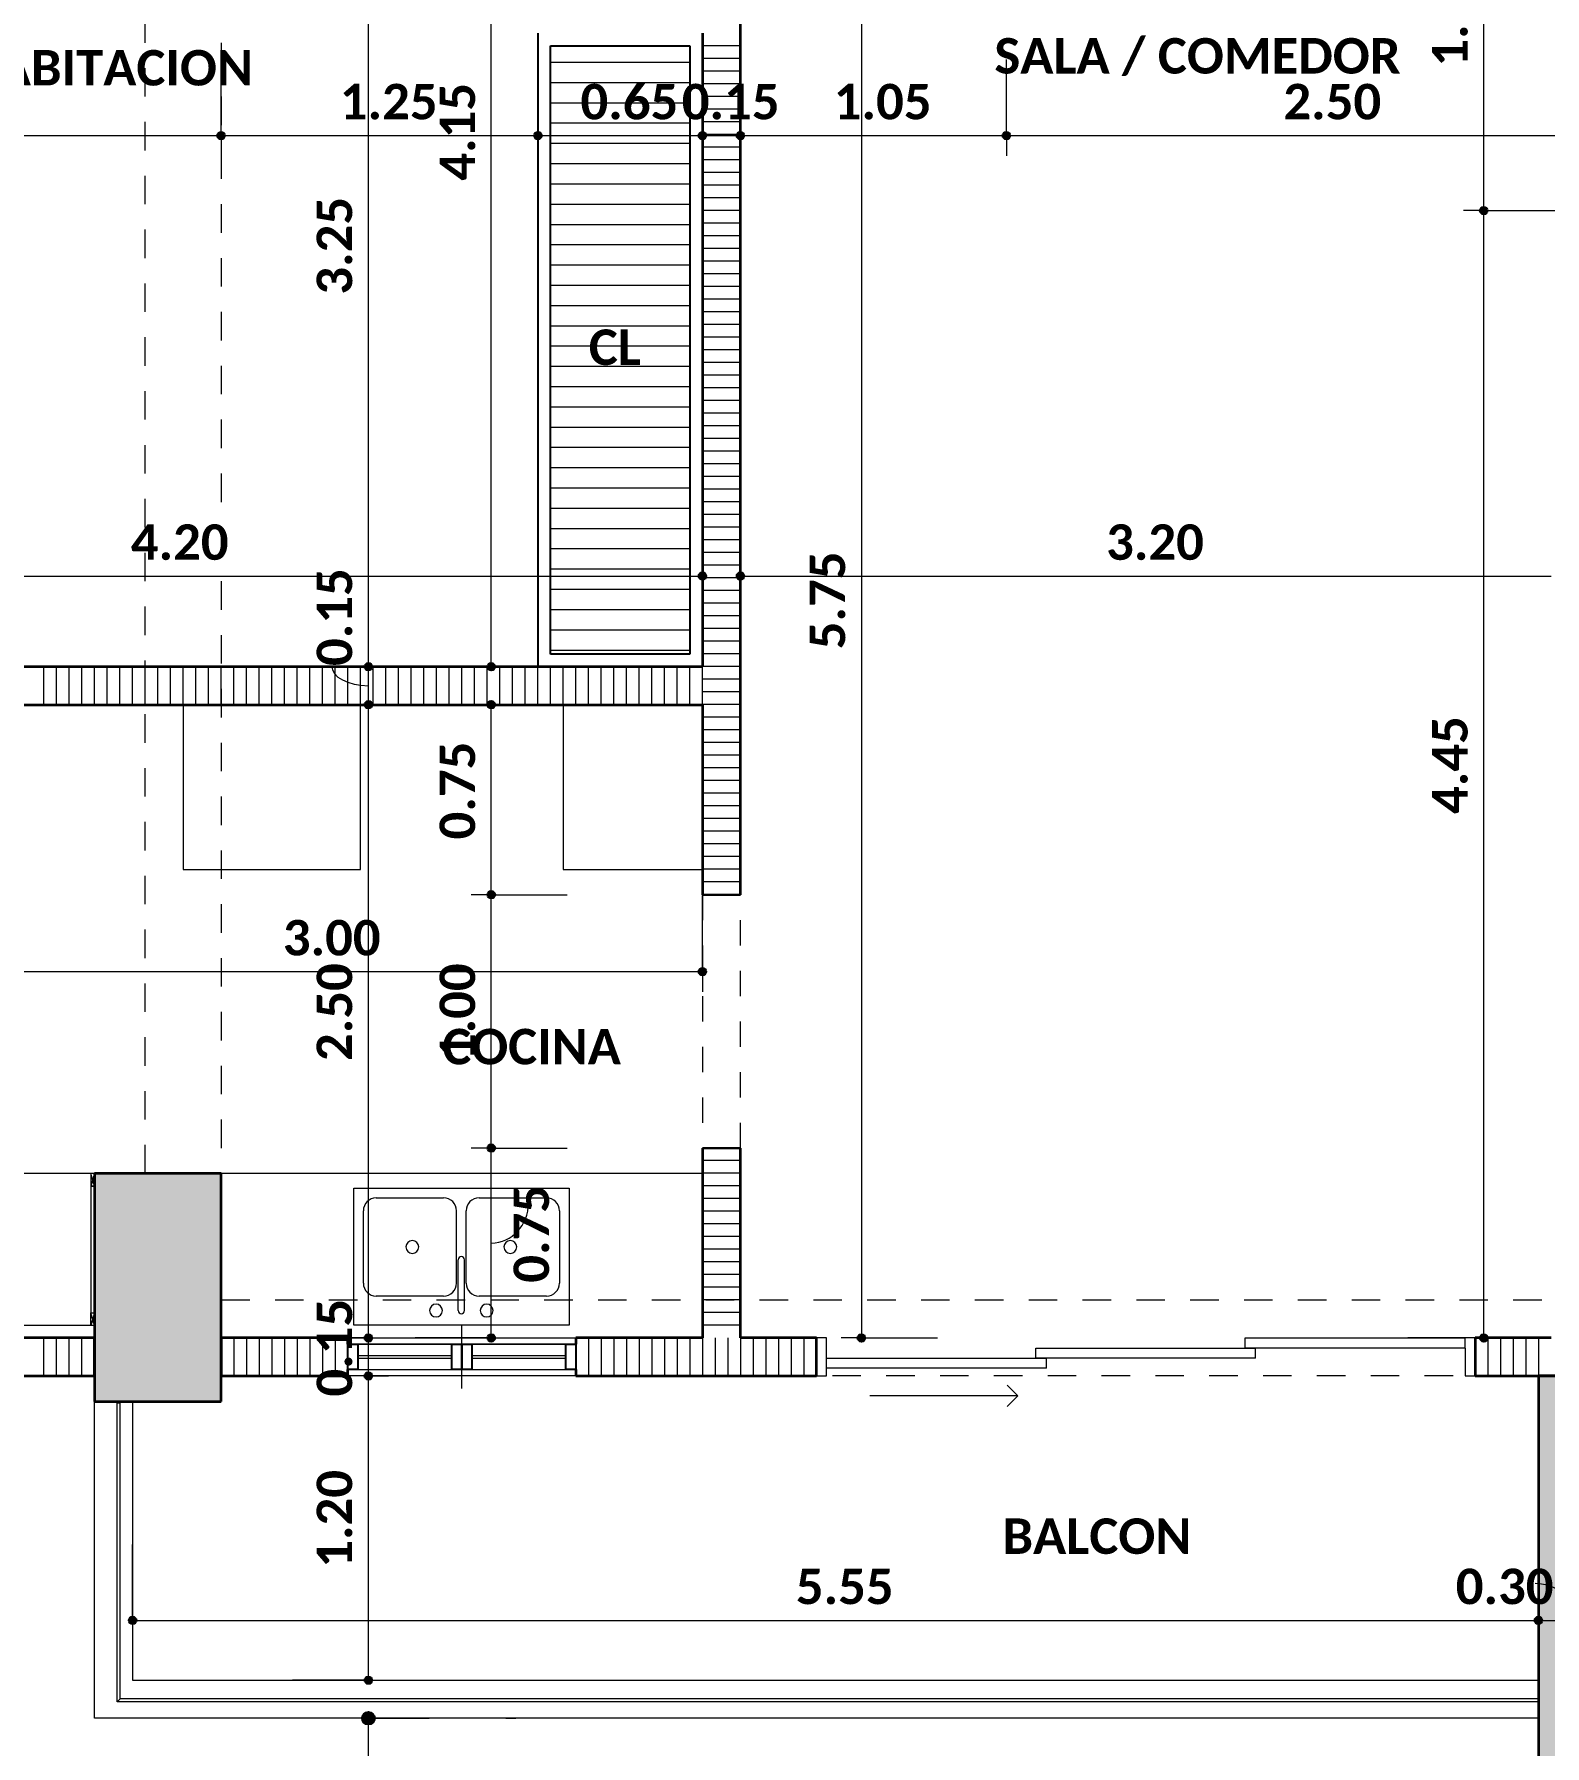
# Model space of a CAD drawing. Header units: metres. Extents: x -144 to 1000, y -717 to 29.
# Drawn here: x 596.05 to 602.01, y -569.48 to -562.73 of the extents above; entities that cross this region are included whole.
import ezdxf

# ---------------------------------------------------------------- set-up
doc = ezdxf.new("R2010")
doc.units = ezdxf.units.M
for name, pattern in [('Basculante', [0.11625, 0.075, -0.04125]), ('basculante modificado', [0.18, 0.1125, -0.0675]), ('Derribado', [0.36, 0.24, -0.12])]:
    doc.linetypes.add(name, pattern=pattern)
doc.layers.get('0').update_dxf_attribs({"color": 1})
for name, color, linetype, lineweight in [('A-ANNO-DIMS', 1, 'Continuous', 9), ('A-DETL', 1, 'Continuous', 9), ('A-DETL-GENF', 1, 'Continuous', 9), ('A-DETL-MEDM', 1, 'Continuous', 30), ('A-DETL-THIN', 1, 'Continuous', 9), ('A-DOOR', 1, 'Continuous', 9), ('A-DOOR-FRAM', 1, 'Continuous', 9), ('A-FLOR', 2, 'Continuous', 9), ('A-FLOR-HRAL', 1, 'Continuous', 9), ('A-GENM', 1, 'Continuous', 9), ('A-GLAZ', 1, 'Continuous', 9), ('A-WALL', 4, 'Continuous', 9), ('G-ANNO-TEXT', 2, 'Continuous', 9), ('I-FURN', 2, 'Continuous', 9), ('P-SANR-FIXT', 1, 'Continuous', 9), ('S-COLS', 7, 'Continuous', 9)]:
    doc.layers.add(name, color=color, linetype=linetype, lineweight=lineweight)
doc.layers.add('A-WALL-PATT', color=7, linetype='Continuous', lineweight=35, true_color=0x9c9c9c)
doc.styles.add('Calibri_B', font='calibrib.ttf', dxfattribs={"height": 0.165})
doc.styles.add('Calibri_B_5', font='calibrib.ttf', dxfattribs={"height": 0.66})

# ---------------------------------------------------------------- blocks, each defined once
blk = doc.blocks.new('P')
at = {"layer": 'A-ANNO-DIMS', "lineweight": 25}
h = blk.add_hatch(color=256, dxfattribs=at)
edge = h.paths.add_edge_path()
edge.add_arc((592.3617, -500.1225), 0.015, 0, 360)
h = blk.add_hatch(color=256, dxfattribs=at)
edge = h.paths.add_edge_path()
edge.add_arc((592.3617, -500.1225), 0.015, 0, 360)
h = blk.add_hatch(color=256, dxfattribs=at)
edge = h.paths.add_edge_path()
edge.add_arc((593.612, -500.1225), 0.015, 0, 360)
h = blk.add_hatch(color=256, dxfattribs=at)
edge = h.paths.add_edge_path()
edge.add_arc((593.612, -500.1225), 0.015, 0, 360)
h = blk.add_hatch(color=256, dxfattribs=at)
edge = h.paths.add_edge_path()
edge.add_arc((594.2618, -500.1225), 0.015, 0, 360)
h = blk.add_hatch(color=256, dxfattribs=at)
edge = h.paths.add_edge_path()
edge.add_arc((594.2618, -500.1225), 0.015, 0, 360)
h = blk.add_hatch(color=256, dxfattribs=at)
edge = h.paths.add_edge_path()
edge.add_arc((594.4118, -500.1225), 0.015, 0, 360)
h = blk.add_hatch(color=256, dxfattribs=at)
edge = h.paths.add_edge_path()
edge.add_arc((594.4118, -500.1225), 0.015, 0, 360)
h = blk.add_hatch(color=256, dxfattribs=at)
edge = h.paths.add_edge_path()
edge.add_arc((595.4618, -500.1225), 0.015, 0, 360)
h = blk.add_hatch(color=256, dxfattribs=at)
edge = h.paths.add_edge_path()
edge.add_arc((595.4618, -500.1225), 0.015, 0, 360)
h = blk.add_hatch(color=256, dxfattribs=at)
edge = h.paths.add_edge_path()
edge.add_arc((597.346, -500.4187), 0.015, 0, 360)
h = blk.add_hatch(color=256, dxfattribs=at)
edge = h.paths.add_edge_path()
edge.add_arc((597.346, -500.4187), 0.015, 0, 360)
h = blk.add_hatch(color=256, dxfattribs=at)
edge = h.paths.add_edge_path()
edge.add_arc((594.2618, -501.8609), 0.015, 0, 360)
h = blk.add_hatch(color=256, dxfattribs=at)
edge = h.paths.add_edge_path()
edge.add_arc((594.4118, -501.8609), 0.015, 0, 360)
h = blk.add_hatch(color=256, dxfattribs=at)
edge = h.paths.add_edge_path()
edge.add_arc((592.9428, -502.2187), 0.015, 0, 360)
h = blk.add_hatch(color=256, dxfattribs=at)
edge = h.paths.add_edge_path()
edge.add_arc((592.9428, -502.2187), 0.015, 0, 360)
h = blk.add_hatch(color=256, dxfattribs=at)
edge = h.paths.add_edge_path()
edge.add_arc((593.4281, -502.2187), 0.015, 0, 360)
h = blk.add_hatch(color=256, dxfattribs=at)
edge = h.paths.add_edge_path()
edge.add_arc((592.9428, -502.3687), 0.015, 0, 360)
h = blk.add_hatch(color=256, dxfattribs=at)
edge = h.paths.add_edge_path()
edge.add_arc((592.9428, -502.3687), 0.015, 0, 360)
h = blk.add_hatch(color=256, dxfattribs=at)
edge = h.paths.add_edge_path()
edge.add_arc((593.4281, -502.3687), 0.015, 0, 360)
h = blk.add_hatch(color=256, dxfattribs=at)
edge = h.paths.add_edge_path()
edge.add_arc((593.4281, -503.1187), 0.015, 0, 360)
h = blk.add_hatch(color=256, dxfattribs=at)
edge = h.paths.add_edge_path()
edge.add_arc((593.4281, -503.1187), 0.015, 0, 360)
h = blk.add_hatch(color=256, dxfattribs=at)
edge = h.paths.add_edge_path()
edge.add_arc((594.2618, -503.4222), 0.015, 0, 360)
h = blk.add_hatch(color=256, dxfattribs=at)
edge = h.paths.add_edge_path()
edge.add_arc((593.4281, -504.1187), 0.015, 0, 360)
h = blk.add_hatch(color=256, dxfattribs=at)
edge = h.paths.add_edge_path()
edge.add_arc((593.4281, -504.1187), 0.015, 0, 360)
h = blk.add_hatch(color=256, dxfattribs=at)
edge = h.paths.add_edge_path()
edge.add_arc((592.9428, -504.8677), 0.015, 0, 360)
h = blk.add_hatch(color=256, dxfattribs=at)
edge = h.paths.add_edge_path()
edge.add_arc((592.9428, -504.8677), 0.015, 0, 360)
h = blk.add_hatch(color=256, dxfattribs=at)
edge = h.paths.add_edge_path()
edge.add_arc((593.4281, -504.8677), 0.015, 0, 360)
h = blk.add_hatch(color=256, dxfattribs=at)
edge = h.paths.add_edge_path()
edge.add_arc((594.8891, -504.8677), 0.015, 0, 360)
h = blk.add_hatch(color=256, dxfattribs=at)
edge = h.paths.add_edge_path()
edge.add_arc((597.346, -504.8677), 0.015, 0, 360)
h = blk.add_hatch(color=256, dxfattribs=at)
edge = h.paths.add_edge_path()
edge.add_arc((592.9428, -505.0177), 0.015, 0, 360)
h = blk.add_hatch(color=256, dxfattribs=at)
edge = h.paths.add_edge_path()
edge.add_arc((592.9428, -505.0177), 0.015, 0, 360)
h = blk.add_hatch(color=256, dxfattribs=at)
edge = h.paths.add_edge_path()
edge.add_arc((592.0122, -505.9826), 0.015, 0, 360)
h = blk.add_hatch(color=256, dxfattribs=at)
edge = h.paths.add_edge_path()
edge.add_arc((597.562, -505.9826), 0.015, 0, 360)
h = blk.add_hatch(color=256, dxfattribs=at)
edge = h.paths.add_edge_path()
edge.add_arc((597.562, -505.9826), 0.015, 0, 360)
h = blk.add_hatch(color=256, dxfattribs=at)
edge = h.paths.add_edge_path()
edge.add_arc((592.9428, -506.2186), 0.015, 0, 360)
at = {"layer": 'A-ANNO-DIMS', "lineweight": 25, "true_color": 0x0000ff}
h = blk.add_hatch(color=5, dxfattribs=at)
edge = h.paths.add_edge_path()
edge.add_arc((592.9428, -506.3686), 0.025, 0, 360)
at = {"layer": 'A-WALL-PATT', "lineweight": 5, "true_color": 0x747474}
h = blk.add_hatch(color=8, dxfattribs=at)
h.paths.add_polyline_path([(604.2122, -506.7686), (604.5122, -506.7686), (604.5122, -505.0177), (604.2122, -505.0177), (604.2122, -506.3686)])
h.paths.add_polyline_path([(597.862, -506.7686), (597.862, -505.0177), (597.562, -505.0177), (597.562, -506.7686)])
at = {"layer": 'S-COLS', "true_color": 0x5b5b5b}
h = blk.add_hatch(color=251, dxfattribs=at)
h.paths.add_polyline_path([(591.8622, -505.1188), (592.3622, -505.1188), (592.3622, -504.2188), (591.8622, -504.2188), (591.8622, -504.9427)])
h.paths.add_polyline_path([(610.1601, -505.1188), (610.162, -505.1188), (610.162, -504.2188), (609.662, -504.2188), (609.662, -505.1188), (610.0712, -505.1188)])
h.paths.add_polyline_path([(600.0622, -505.1187), (600.0622, -504.2187), (599.5622, -504.2187), (599.5622, -505.1187)])
h.paths.add_polyline_path([(595.762, -497.4187), (597.7621, -497.4187), (597.7618, -496.9188), (596.062, -496.9188), (596.062, -494.7688), (597.7623, -494.7688), (597.7618, -494.2688), (595.762, -494.2688), (595.762, -497.3959)])
h.paths.add_polyline_path([(592.1348, -497.4187), (592.3621, -497.4187), (592.3621, -496.7188), (591.8621, -496.7188), (591.8621, -497.4187), (591.9232, -497.4187)])
h.paths.add_polyline_path([(600.0621, -497.4187), (600.0621, -496.5187), (599.5621, -496.5187), (599.5621, -497.4187)])
h.paths.add_polyline_path([(605.9709, -497.4187), (606.3623, -497.4187), (606.3623, -494.2687), (605.8623, -494.2687), (605.8623, -497.4187)])
h.paths.add_polyline_path([(609.7623, -497.4187), (610.1623, -497.4187), (610.1623, -496.7188), (609.7623, -496.7188), (609.7623, -496.9461)])
h.paths.add_polyline_path([(599.5623, -495.1688), (600.0623, -495.1688), (600.0623, -494.2688), (599.5623, -494.2688), (599.5623, -495.1468)])
h.paths.add_polyline_path([(592.137, -494.9688), (592.362, -494.9688), (592.362, -494.2677), (591.862, -494.2688), (591.862, -494.9688), (591.8813, -494.9688)])
h.paths.add_polyline_path([(609.8433, -494.9688), (610.1623, -494.9688), (610.1623, -494.2677), (609.7623, -494.2677), (609.7623, -494.9688)])
h.paths.add_polyline_path([(599.6372, -486.2688), (600.0622, -486.2688), (600.0622, -485.3688), (599.5622, -485.3688), (599.5622, -486.2688)])
h.paths.add_polyline_path([(609.9851, -486.2688), (610.1622, -486.2688), (610.1622, -485.3688), (609.6622, -485.3688), (609.6622, -486.2688), (609.9268, -486.2688)])
h.paths.add_polyline_path([(592.4922, -485.6688), (592.9622, -485.6688), (592.9622, -485.1688), (592.0622, -485.1688), (592.0622, -485.6688), (592.4872, -485.6688)])
at = {"layer": 'A-ANNO-DIMS'}
for p, q in [((593.4281, -502.2187), (593.4281, -498.0687)), ((592.9428, -502.2187), (592.9428, -498.9687)), ((597.346, -500.4187), (597.346, -498.9687)), ((594.8891, -499.1187), (594.8891, -504.8677)), ((592.3617, -500.1225), (592.3617, -499.8225)), ((592.3617, -500.1225), (592.3617, -499.8225)), ((593.612, -500.1225), (593.612, -499.8225)), ((593.612, -500.1225), (593.612, -499.8225)), ((594.4118, -500.1225), (594.4118, -499.8225)), ((594.4118, -500.1225), (594.4118, -499.8225)), ((595.4618, -500.1225), (595.4618, -499.8225)), ((595.4618, -500.1225), (595.4618, -499.8225)), ((590.062, -500.1225), (592.3617, -500.1225)), ((592.3617, -500.1225), (592.3617, -500.2025)), ((592.3617, -500.1225), (593.612, -500.1225)), ((592.3617, -500.1225), (592.3617, -500.2025)), ((593.612, -500.1225), (593.612, -500.2025)), ((593.612, -500.1225), (594.2618, -500.1225)), ((593.612, -500.1225), (593.612, -500.2025)), ((594.2618, -500.1225), (594.2618, -500.2025)), ((594.2618, -500.1225), (594.4118, -500.1225)), ((594.2618, -500.1225), (594.2618, -500.2025)), ((594.4118, -500.1225), (594.4118, -500.2025)), ((594.4118, -500.1225), (595.4618, -500.1225)), ((594.4118, -500.1225), (594.4118, -500.2025)), ((595.4618, -500.1225), (595.4618, -500.2025)), ((595.4618, -500.1225), (597.9618, -500.1225)), ((595.4618, -500.1225), (595.4618, -500.2025)), ((597.346, -500.4187), (597.266, -500.4187)), ((597.346, -500.4187), (597.266, -500.4187)), ((597.346, -504.8677), (597.346, -500.4187)), ((597.346, -500.4187), (597.646, -500.4187)), ((597.346, -500.4187), (597.646, -500.4187)), ((594.4118, -501.8609), (594.4118, -501.5609)), ((590.062, -501.8609), (594.2618, -501.8609)), ((594.2618, -501.8609), (594.2618, -501.9409)), ((594.4118, -501.8609), (597.612, -501.8609)), ((594.4118, -501.8609), (594.4118, -501.9409)), ((592.9428, -502.2187), (592.6428, -502.2187)), ((592.9428, -502.2187), (592.6428, -502.2187)), ((592.9428, -502.3687), (592.9428, -502.2187)), ((592.9428, -502.2187), (593.0228, -502.2187)), ((592.9428, -502.2187), (593.0228, -502.2187)), ((593.4281, -502.2187), (593.1281, -502.2187)), ((593.4281, -502.2187), (593.5081, -502.2187)), ((592.9428, -502.3687), (592.6428, -502.3687)), ((592.9428, -502.3687), (592.6428, -502.3687)), ((592.9428, -504.8677), (592.9428, -502.3687)), ((592.9428, -502.3687), (593.0228, -502.3687)), ((592.9428, -502.3687), (593.0228, -502.3687)), ((593.4281, -502.3687), (593.1281, -502.3687)), ((593.4281, -503.1187), (593.4281, -502.3687)), ((593.4281, -502.3687), (593.5081, -502.3687)), ((593.4281, -503.1187), (593.3481, -503.1187)), ((593.4281, -503.1187), (593.3481, -503.1187)), ((593.4281, -504.1187), (593.4281, -503.1187)), ((593.4281, -503.1187), (593.7281, -503.1187)), ((593.4281, -503.1187), (593.7281, -503.1187)), ((594.2618, -503.4222), (594.2618, -503.1222)), ((591.262, -503.4222), (594.2618, -503.4222)), ((594.2618, -503.4222), (594.2618, -503.5022)), ((593.4281, -504.1187), (593.3481, -504.1187)), ((593.4281, -504.1187), (593.3481, -504.1187)), ((593.4281, -504.8677), (593.4281, -504.1187)), ((593.4281, -504.1187), (593.7281, -504.1187)), ((593.4281, -504.1187), (593.7281, -504.1187)), ((592.9428, -504.8677), (592.6428, -504.8677)), ((592.9428, -504.8677), (592.6428, -504.8677)), ((592.9428, -505.0177), (592.9428, -504.8677)), ((592.9428, -504.8677), (593.0228, -504.8677)), ((592.9428, -504.8677), (593.0228, -504.8677)), ((593.4281, -504.8677), (593.1281, -504.8677)), ((593.4281, -504.8677), (593.5081, -504.8677)), ((594.8891, -504.8677), (594.8091, -504.8677)), ((594.8891, -504.8677), (595.1891, -504.8677)), ((597.346, -504.8677), (597.046, -504.8677)), ((597.346, -504.8677), (597.426, -504.8677)), ((592.9428, -505.0177), (592.6428, -505.0177)), ((592.9428, -505.0177), (592.6428, -505.0177)), ((592.9428, -506.2186), (592.9428, -505.0177)), ((592.9428, -505.0177), (593.0228, -505.0177)), ((592.9428, -505.0177), (593.0228, -505.0177)), ((592.0122, -505.9826), (592.0122, -505.6826)), ((597.562, -505.9826), (597.562, -505.6826)), ((597.562, -505.9826), (597.562, -505.6826)), ((592.0122, -505.9826), (597.562, -505.9826)), ((592.0122, -505.9826), (592.0122, -506.0626)), ((597.562, -505.9826), (597.562, -506.0626)), ((597.562, -505.9826), (597.862, -505.9826)), ((597.562, -505.9826), (597.562, -506.0626)), ((592.9428, -506.2186), (592.6428, -506.2186)), ((592.9428, -506.2186), (593.0228, -506.2186))]:
    blk.add_line(p, q, dxfattribs=at)
at = {"layer": 'A-ANNO-DIMS', "linetype": 'Derribado'}
for p, q in [((594.2618, -500.1225), (594.2618, -499.8225)), ((594.2618, -500.1225), (594.2618, -499.8225)), ((594.2618, -501.8609), (594.2618, -501.5609))]:
    blk.add_line(p, q, dxfattribs=at)
at = {"layer": 'A-ANNO-DIMS', "color": 5, "true_color": 0x0000ff}
for p, q in [((592.9428, -506.3686), (592.7028, -506.3686)), ((592.9428, -508.5273), (592.9428, -506.3686)), ((592.9428, -506.3686), (593.1828, -506.3686))]:
    blk.add_line(p, q, dxfattribs=at)
at = {"layer": 'A-ANNO-DIMS', "lineweight": 25}
for centre in [(592.3617, -500.1225), (592.3617, -500.1225), (593.612, -500.1225), (593.612, -500.1225), (594.2618, -500.1225), (594.2618, -500.1225), (594.4118, -500.1225), (594.4118, -500.1225), (595.4618, -500.1225), (595.4618, -500.1225), (597.346, -500.4187), (597.346, -500.4187), (594.2618, -501.8609), (594.4118, -501.8609), (592.9428, -502.2187), (592.9428, -502.2187), (593.4281, -502.2187), (592.9428, -502.3687), (592.9428, -502.3687), (593.4281, -502.3687), (593.4281, -503.1187), (593.4281, -503.1187), (594.2618, -503.4222), (593.4281, -504.1187), (593.4281, -504.1187), (592.9428, -504.8677), (592.9428, -504.8677), (593.4281, -504.8677), (594.8891, -504.8677), (597.346, -504.8677), (592.9428, -505.0177), (592.9428, -505.0177), (592.0122, -505.9826), (597.562, -505.9826), (597.562, -505.9826), (592.9428, -506.2186)]:
    blk.add_circle(centre, 0.015, dxfattribs=at)
at = {"layer": 'A-ANNO-DIMS', "color": 5, "lineweight": 25, "true_color": 0x0000ff}
blk.add_circle((592.9428, -506.3686), 0.025, dxfattribs=at)
at = {"layer": 'A-ANNO-DIMS'}
for centre, major_axis, ratio, start_param, end_param in [((592.9428, -502.2159), (0.1451, 0), 0.535778, 3.141593, 4.712389), ((593.4281, -504.3365), (0, 0.1567), 0.936549, 3.141593, 4.712389), ((597.549, -505.9826), (0.163, 0), 0.890148, 0, 1.570796)]:
    blk.add_ellipse(centre, major_axis=major_axis, ratio=ratio, start_param=start_param, end_param=end_param, dxfattribs=at)
at = {"layer": 'A-DETL', "color": 7, "linetype": 'basculante modificado'}
for p, q in [((592.0622, -504.2187), (592.0622, -497.4187)), ((592.3622, -497.4187), (592.3622, -504.2187)), ((592.3622, -504.7177), (599.5622, -504.7177)), ((599.5622, -505.0177), (592.3622, -505.0177))]:
    blk.add_line(p, q, dxfattribs=at)
at = {"layer": 'A-DETL', "color": 253, "true_color": 0xb6b6b6}
blk.add_line((593.4855, -506.3686), (593.5255, -506.3686), dxfattribs=at)
at = {"layer": 'A-DETL-GENF', "color": 251, "true_color": 0x535353}
for p, q in [((593.6618, -499.8328), (594.2118, -499.8328)), ((593.6618, -499.9128), (594.2118, -499.9128)), ((593.6618, -499.9928), (594.2118, -499.9928)), ((593.6618, -500.0728), (594.2118, -500.0728)), ((593.6618, -500.1528), (594.2118, -500.1528)), ((593.6618, -500.2328), (594.2118, -500.2328)), ((593.6618, -500.3128), (594.2118, -500.3128)), ((593.6618, -500.3928), (594.2118, -500.3928)), ((593.6618, -500.4728), (594.2118, -500.4728)), ((593.6618, -500.5528), (594.2118, -500.5528)), ((593.6618, -500.6328), (594.2118, -500.6328)), ((593.6618, -500.7128), (594.2118, -500.7128)), ((593.6618, -500.7928), (594.2118, -500.7928)), ((593.6618, -500.8728), (594.2118, -500.8728)), ((593.6618, -500.9528), (594.2118, -500.9528)), ((593.6618, -501.0328), (594.2118, -501.0328)), ((593.6618, -501.1128), (594.2118, -501.1128)), ((593.6618, -501.1928), (594.2118, -501.1928)), ((593.6618, -501.2728), (594.2118, -501.2728)), ((593.6618, -501.3528), (594.2118, -501.3528)), ((593.6618, -501.4328), (594.2118, -501.4328)), ((593.6618, -501.5128), (594.2118, -501.5128)), ((593.6618, -501.5928), (594.2118, -501.5928)), ((593.6618, -501.6728), (594.2118, -501.6728)), ((593.6618, -501.7528), (594.2118, -501.7528)), ((593.6618, -501.8328), (594.2118, -501.8328)), ((593.6618, -501.9128), (594.2118, -501.9128)), ((593.6618, -501.9928), (594.2118, -501.9928)), ((593.6618, -502.0728), (594.2118, -502.0728)), ((593.6618, -502.1528), (594.2118, -502.1528))]:
    blk.add_line(p, q, dxfattribs=at)
at = {"layer": 'A-DETL-GENF', "linetype": 'Basculante'}
for p, q in [((594.2618, -503.1187), (594.2618, -504.1187)), ((594.4118, -504.1187), (594.4118, -503.1187))]:
    blk.add_line(p, q, dxfattribs=at)
at = {"layer": 'A-DETL-GENF', "lineweight": 25}
for p, q in [((592.8618, -504.8927), (592.9018, -504.8927)), ((592.8618, -504.9927), (592.8618, -504.8927)), ((592.9018, -504.8927), (592.9018, -504.9927)), ((593.2718, -504.8927), (593.3118, -504.8927)), ((593.2718, -504.9927), (593.2718, -504.8927)), ((593.3118, -504.8927), (593.3518, -504.8927)), ((593.3118, -504.9927), (593.3118, -504.8927)), ((593.3118, -504.8927), (593.3118, -504.9927)), ((593.3518, -504.8927), (593.3518, -504.9927)), ((593.7218, -504.8927), (593.7618, -504.8927)), ((593.7218, -504.9927), (593.7218, -504.8927)), ((593.7618, -504.8927), (593.7618, -504.9927)), ((592.9018, -504.9927), (592.8618, -504.9927)), ((593.3118, -504.9927), (593.2718, -504.9927)), ((593.3518, -504.9927), (593.3118, -504.9927)), ((593.7618, -504.9927), (593.7218, -504.9927))]:
    blk.add_line(p, q, dxfattribs=at)
at = {"layer": 'A-DETL-GENF'}
for p, q in [((592.9018, -504.8927), (593.2718, -504.8927)), ((593.3518, -504.8927), (593.7218, -504.8927)), ((592.9018, -504.9377), (593.2718, -504.9377)), ((592.9018, -504.9477), (593.2718, -504.9477)), ((592.9018, -504.9927), (593.2718, -504.9927)), ((593.3518, -504.9377), (593.7218, -504.9377)), ((593.3518, -504.9477), (593.7218, -504.9477)), ((593.3518, -504.9927), (593.7218, -504.9927))]:
    blk.add_line(p, q, dxfattribs=at)
at = {"layer": 'A-DETL-MEDM'}
for p, q in [((594.4118, -503.1187), (594.2618, -503.1187)), ((594.2618, -504.1187), (594.4118, -504.1187))]:
    blk.add_line(p, q, dxfattribs=at)
at = {"layer": 'A-DETL-THIN'}
for p, q in [((594.2118, -499.7687), (593.6618, -499.7687)), ((593.6618, -499.7687), (593.6618, -502.1687)), ((594.2118, -502.1687), (594.2118, -499.7687)), ((593.6618, -502.1687), (594.2118, -502.1687))]:
    blk.add_line(p, q, dxfattribs=at)
at = {"layer": 'A-DOOR'}
for q in [(595.464, -505.0539), (594.9231, -505.0963), (595.464, -505.1388)]:
    blk.add_line((595.5064, -505.0963), q, dxfattribs=at)
at = {"layer": 'A-DOOR-FRAM', "lineweight": 15}
for p, q in [((594.752, -504.8677), (594.712, -504.8677)), ((594.752, -504.9477), (594.752, -504.8677)), ((597.312, -504.8677), (597.272, -504.8677)), ((597.272, -504.9077), (597.272, -505.0177)), ((594.752, -505.0177), (594.752, -504.9877)), ((594.712, -505.0177), (594.752, -505.0177)), ((597.272, -505.0177), (597.312, -505.0177))]:
    blk.add_line(p, q, dxfattribs=at)
at = {"layer": 'A-DOOR-FRAM'}
for p, q in [((595.5778, -504.9077), (596.4453, -504.9077)), ((595.5778, -504.9477), (595.5778, -504.9077)), ((596.4045, -504.8677), (597.272, -504.8677)), ((596.4045, -504.9077), (596.4045, -504.8677)), ((597.272, -504.9077), (596.4045, -504.9077)), ((596.4453, -504.9477), (596.4453, -504.9077)), ((597.272, -504.9077), (597.272, -504.8677)), ((594.752, -504.9477), (595.6195, -504.9477)), ((594.752, -504.9877), (594.752, -504.9477)), ((595.6195, -504.9877), (594.752, -504.9877)), ((596.4453, -504.9477), (595.5778, -504.9477)), ((595.6195, -504.9877), (595.6195, -504.9477))]:
    blk.add_line(p, q, dxfattribs=at)
at = {"layer": 'A-FLOR'}
for p, q in [((592.212, -502.3687), (592.212, -503.0187)), ((592.9119, -503.0187), (592.9119, -502.3687)), ((593.7119, -502.3687), (593.7119, -503.0187)), ((592.212, -503.0187), (592.9119, -503.0187)), ((593.7119, -503.0187), (594.2618, -503.0187)), ((594.2618, -504.2187), (592.3622, -504.2187))]:
    blk.add_line(p, q, dxfattribs=at)
at = {"layer": 'A-FLOR-HRAL'}
for p, q in [((591.9512, -505.1236), (591.9632, -505.1236)), ((591.9512, -506.3046), (591.9512, -505.1236)), ((591.9632, -506.2926), (591.9632, -505.1236)), ((591.9512, -506.3046), (591.9632, -506.2926)), ((597.562, -506.3046), (591.9512, -506.3046)), ((597.562, -506.2926), (591.9632, -506.2926))]:
    blk.add_line(p, q, dxfattribs=at)
at = {"layer": 'A-GENM', "lineweight": 25}
for p, q in [((593.6118, -499.7187), (593.6118, -502.2187)), ((594.2618, -502.2187), (594.2618, -499.7187)), ((593.6618, -499.7687), (594.2118, -499.7687)), ((593.6618, -502.1687), (593.6618, -499.7687)), ((594.2118, -499.7687), (594.2118, -502.1687)), ((593.6118, -502.2187), (594.2618, -502.2187)), ((594.2118, -502.1687), (593.6618, -502.1687))]:
    blk.add_line(p, q, dxfattribs=at)
at = {"layer": 'A-GLAZ'}
for p, q in [((593.3118, -505.0677), (593.3118, -504.8177)), ((593.3118, -504.8927), (592.8618, -504.8927)), ((592.8618, -504.8927), (592.8618, -504.9927)), ((593.7618, -504.8927), (593.3118, -504.8927)), ((593.3118, -504.8927), (593.3118, -504.9927)), ((593.3118, -504.8927), (593.3118, -504.9927)), ((593.7618, -504.8927), (593.7618, -504.9927)), ((592.8618, -504.9927), (593.3118, -504.9927)), ((593.3118, -504.9927), (593.7618, -504.9927))]:
    blk.add_line(p, q, dxfattribs=at)
at = {"layer": 'A-WALL', "lineweight": 35}
for p, q in [((594.4118, -503.1187), (594.4118, -499.1187)), ((594.2618, -499.7187), (594.2618, -502.2187)), ((594.2618, -502.2187), (590.062, -502.2187)), ((591.262, -502.3687), (594.2618, -502.3687)), ((594.2618, -502.3687), (594.2618, -503.1187)), ((594.2618, -504.1187), (594.2618, -504.8677)), ((594.4118, -504.8677), (594.4118, -504.1187)), ((591.8622, -504.8677), (591.262, -504.8677)), ((591.8622, -505.0177), (591.8622, -504.8677)), ((592.8618, -504.8677), (592.3622, -504.8677)), ((592.3622, -504.8677), (592.3622, -505.0177)), ((592.8618, -504.8927), (592.8618, -504.8677)), ((594.2618, -504.8677), (593.7618, -504.8677)), ((593.7618, -504.8677), (593.7618, -504.8927)), ((594.712, -504.8677), (594.4118, -504.8677)), ((594.712, -505.0177), (594.712, -504.8677)), ((597.612, -504.8677), (597.312, -504.8677)), ((597.312, -504.8677), (597.312, -505.0177)), ((592.8618, -505.0177), (592.8618, -504.9927)), ((593.7618, -504.9927), (593.7618, -505.0177)), ((589.912, -505.0177), (591.8622, -505.0177)), ((592.3622, -505.0177), (592.8618, -505.0177)), ((593.7618, -505.0177), (594.712, -505.0177)), ((597.312, -505.0177), (597.8622, -505.0177)), ((597.562, -505.0177), (597.562, -506.7686)), ((597.862, -505.0177), (597.562, -505.0177))]:
    blk.add_line(p, q, dxfattribs=at)
at = {"layer": 'A-WALL'}
for p, q in [((592.8618, -504.8677), (593.7618, -504.8677)), ((593.7618, -505.0177), (592.8618, -505.0177)), ((591.8622, -506.3686), (591.8622, -505.1188)), ((592.0122, -505.1188), (592.0122, -506.2186)), ((592.0122, -506.2186), (597.562, -506.2186)), ((597.562, -506.3686), (591.8622, -506.3686))]:
    blk.add_line(p, q, dxfattribs=at)
at = {"layer": 'A-WALL-PATT', "color": 8, "lineweight": 5, "true_color": 0x727272}
for p, q in [((594.4118, -499.7678), (594.2618, -499.7678)), ((594.4118, -499.8178), (594.2618, -499.8178)), ((594.4118, -499.8678), (594.2618, -499.8678)), ((594.4118, -499.9178), (594.2618, -499.9178)), ((594.4118, -499.9678), (594.2618, -499.9678)), ((594.4118, -500.0178), (594.2618, -500.0178)), ((594.4118, -500.0678), (594.2618, -500.0678)), ((594.4118, -500.1178), (594.2618, -500.1178)), ((594.4118, -500.1678), (594.2618, -500.1678)), ((594.4118, -500.2178), (594.2618, -500.2178)), ((594.4118, -500.2678), (594.2618, -500.2678)), ((594.4118, -500.3178), (594.2618, -500.3178)), ((594.4118, -500.3678), (594.2618, -500.3678)), ((594.4118, -500.4178), (594.2618, -500.4178)), ((594.4118, -500.4678), (594.2618, -500.4678)), ((594.4118, -500.5178), (594.2618, -500.5178)), ((594.4118, -500.5678), (594.2618, -500.5678)), ((594.4118, -500.6178), (594.2618, -500.6178)), ((594.4118, -500.6678), (594.2618, -500.6678)), ((594.4118, -500.7178), (594.2618, -500.7178)), ((594.4118, -500.7678), (594.2618, -500.7678)), ((594.4118, -500.8178), (594.2618, -500.8178)), ((594.4118, -500.8678), (594.2618, -500.8678)), ((594.4118, -500.9178), (594.2618, -500.9178)), ((594.4118, -500.9678), (594.2618, -500.9678)), ((594.4118, -501.0178), (594.2618, -501.0178)), ((594.4118, -501.0678), (594.2618, -501.0678)), ((594.4118, -501.1178), (594.2618, -501.1178)), ((594.4118, -501.1678), (594.2618, -501.1678)), ((594.4118, -501.2178), (594.2618, -501.2178)), ((594.4118, -501.2678), (594.2618, -501.2678)), ((594.4118, -501.3178), (594.2618, -501.3178)), ((594.4118, -501.3678), (594.2618, -501.3678)), ((594.4118, -501.4178), (594.2618, -501.4178)), ((594.4118, -501.4678), (594.2618, -501.4678)), ((594.4118, -501.5178), (594.2618, -501.5178)), ((594.4118, -501.5678), (594.2618, -501.5678)), ((594.4118, -501.6178), (594.2618, -501.6178)), ((594.4118, -501.6678), (594.2618, -501.6678)), ((594.4118, -501.7178), (594.2618, -501.7178)), ((594.4118, -501.7678), (594.2618, -501.7678)), ((594.4118, -501.8178), (594.2618, -501.8178)), ((594.4118, -501.8678), (594.2618, -501.8678)), ((594.4118, -501.9178), (594.2618, -501.9178)), ((594.4118, -501.9678), (594.2618, -501.9678)), ((594.4118, -502.0178), (594.2618, -502.0178)), ((594.4118, -502.0678), (594.2618, -502.0678)), ((594.4118, -502.1178), (594.2618, -502.1178)), ((591.6618, -502.3687), (591.6618, -502.2187)), ((591.7118, -502.3687), (591.7118, -502.2187)), ((591.7618, -502.3687), (591.7618, -502.2187)), ((591.8118, -502.3687), (591.8118, -502.2187)), ((591.8618, -502.3687), (591.8618, -502.2187)), ((591.9118, -502.3687), (591.9118, -502.2187)), ((591.9618, -502.3687), (591.9618, -502.2187)), ((592.0118, -502.3687), (592.0118, -502.2187)), ((592.0618, -502.3687), (592.0618, -502.2187)), ((592.1118, -502.3687), (592.1118, -502.2187)), ((592.1618, -502.3687), (592.1618, -502.2187)), ((592.2118, -502.3687), (592.2118, -502.2187)), ((592.2618, -502.3687), (592.2618, -502.2187)), ((592.3118, -502.3687), (592.3118, -502.2187)), ((592.3618, -502.3687), (592.3618, -502.2187)), ((592.4118, -502.3687), (592.4118, -502.2187)), ((592.4618, -502.3687), (592.4618, -502.2187)), ((592.5118, -502.3687), (592.5118, -502.2187)), ((592.5618, -502.3687), (592.5618, -502.2187)), ((592.6118, -502.3687), (592.6118, -502.2187)), ((592.6618, -502.3687), (592.6618, -502.2187)), ((592.7118, -502.3687), (592.7118, -502.2187)), ((592.7618, -502.3687), (592.7618, -502.2187)), ((592.8118, -502.3687), (592.8118, -502.2187)), ((592.8618, -502.3687), (592.8618, -502.2187)), ((592.9118, -502.3687), (592.9118, -502.2187)), ((592.9618, -502.3687), (592.9618, -502.2187)), ((593.0118, -502.3687), (593.0118, -502.2187)), ((593.0618, -502.3687), (593.0618, -502.2187)), ((593.1118, -502.3687), (593.1118, -502.2187)), ((593.1618, -502.3687), (593.1618, -502.2187)), ((593.2118, -502.3687), (593.2118, -502.2187)), ((593.2618, -502.3687), (593.2618, -502.2187)), ((593.3118, -502.3687), (593.3118, -502.2187)), ((593.3618, -502.3687), (593.3618, -502.2187)), ((593.4118, -502.3687), (593.4118, -502.2187)), ((593.4618, -502.3687), (593.4618, -502.2187)), ((593.5118, -502.3687), (593.5118, -502.2187)), ((593.5618, -502.3687), (593.5618, -502.2187)), ((593.6118, -502.3687), (593.6118, -502.2187)), ((593.6618, -502.3687), (593.6618, -502.2187)), ((593.7118, -502.3687), (593.7118, -502.2187)), ((593.7618, -502.3687), (593.7618, -502.2187)), ((593.8118, -502.3687), (593.8118, -502.2187)), ((593.8618, -502.3687), (593.8618, -502.2187)), ((593.9118, -502.3687), (593.9118, -502.2187)), ((593.9618, -502.3687), (593.9618, -502.2187)), ((594.0118, -502.3687), (594.0118, -502.2187)), ((594.0618, -502.3687), (594.0618, -502.2187)), ((594.1118, -502.3687), (594.1118, -502.2187)), ((594.1618, -502.3687), (594.1618, -502.2187)), ((594.2118, -502.3687), (594.2118, -502.2187)), ((594.4118, -502.1678), (594.2618, -502.1678)), ((594.4118, -502.2178), (594.2618, -502.2178)), ((594.2618, -502.3687), (594.2618, -502.2187)), ((594.4118, -502.2678), (594.2618, -502.2678)), ((594.4118, -502.3178), (594.2618, -502.3178)), ((594.4118, -502.3678), (594.2618, -502.3678)), ((594.4118, -502.4178), (594.2618, -502.4178)), ((594.4118, -502.4678), (594.2618, -502.4678)), ((594.4118, -502.5178), (594.2618, -502.5178)), ((594.4118, -502.5678), (594.2618, -502.5678)), ((594.4118, -502.6178), (594.2618, -502.6178)), ((594.4118, -502.6678), (594.2618, -502.6678)), ((594.4118, -502.7178), (594.2618, -502.7178)), ((594.4118, -502.7678), (594.2618, -502.7678)), ((594.4118, -502.8178), (594.2618, -502.8178)), ((594.4118, -502.8678), (594.2618, -502.8678)), ((594.4118, -502.9178), (594.2618, -502.9178)), ((594.4118, -502.9678), (594.2618, -502.9678)), ((594.4118, -503.0178), (594.2618, -503.0178)), ((594.4118, -503.0678), (594.2618, -503.0678)), ((594.4118, -503.1178), (594.2618, -503.1178)), ((594.4118, -504.1678), (594.2618, -504.1678)), ((594.4118, -504.2178), (594.2618, -504.2178)), ((594.4118, -504.2678), (594.2618, -504.2678)), ((594.4118, -504.3178), (594.2618, -504.3178)), ((594.4118, -504.3678), (594.2618, -504.3678)), ((594.4118, -504.4178), (594.2618, -504.4178)), ((594.4118, -504.4678), (594.2618, -504.4678)), ((594.4118, -504.5178), (594.2618, -504.5178)), ((594.4118, -504.5678), (594.2618, -504.5678)), ((594.4118, -504.6178), (594.2618, -504.6178)), ((594.4118, -504.6678), (594.2618, -504.6678)), ((594.4118, -504.7178), (594.2618, -504.7178)), ((594.4118, -504.7678), (594.2618, -504.7678)), ((594.4118, -504.8178), (594.2618, -504.8178)), ((591.6618, -505.0177), (591.6618, -504.8677)), ((591.7118, -505.0177), (591.7118, -504.8677)), ((591.7618, -505.0177), (591.7618, -504.8677)), ((591.8118, -505.0177), (591.8118, -504.8677)), ((591.8618, -505.0177), (591.8618, -504.8677)), ((592.4118, -504.8677), (592.4118, -505.0177)), ((592.4618, -504.8677), (592.4618, -505.0177)), ((592.5118, -504.8677), (592.5118, -505.0177)), ((592.5618, -504.8677), (592.5618, -505.0177)), ((592.6118, -504.8677), (592.6118, -505.0177)), ((592.6618, -504.8677), (592.6618, -505.0177)), ((592.7118, -504.8677), (592.7118, -505.0177)), ((592.7618, -504.8677), (592.7618, -505.0177)), ((592.8118, -504.8677), (592.8118, -505.0177)), ((592.8618, -504.8677), (592.8618, -505.0177)), ((593.8118, -504.8677), (593.8118, -505.0177)), ((593.8618, -504.8677), (593.8618, -505.0177)), ((593.9118, -504.8677), (593.9118, -505.0177)), ((593.9618, -504.8677), (593.9618, -505.0177)), ((594.0118, -504.8677), (594.0118, -505.0177)), ((594.0618, -504.8677), (594.0618, -505.0177)), ((594.1118, -504.8677), (594.1118, -505.0177)), ((594.1618, -504.8677), (594.1618, -505.0177)), ((594.2118, -504.8677), (594.2118, -505.0177)), ((594.2618, -504.8677), (594.2618, -505.0177)), ((594.3118, -504.8677), (594.3118, -505.0177)), ((594.3618, -504.8677), (594.3618, -505.0177)), ((594.4118, -504.8677), (594.4118, -505.0177)), ((594.4618, -504.8677), (594.4618, -505.0177)), ((594.5118, -504.8677), (594.5118, -505.0177)), ((594.5618, -504.8677), (594.5618, -505.0177)), ((594.6118, -504.8677), (594.6118, -505.0177)), ((594.6618, -504.8677), (594.6618, -505.0177)), ((594.7118, -504.8677), (594.7118, -505.0177)), ((597.3618, -504.8677), (597.3618, -505.0177)), ((597.4118, -504.8677), (597.4118, -505.0177)), ((597.4618, -504.8677), (597.4618, -505.0177)), ((597.5118, -504.8677), (597.5118, -505.0177)), ((597.5618, -504.8677), (597.5618, -505.0177))]:
    blk.add_line(p, q, dxfattribs=at)
at = {"layer": 'I-FURN'}
for p, q in [((591.8472, -504.2188), (591.282, -504.2188)), ((591.8622, -504.2188), (591.8472, -504.2688)), ((591.8622, -504.2688), (591.8472, -504.2188)), ((591.8622, -504.2188), (591.8472, -504.2188)), ((591.8472, -504.2188), (591.8472, -504.2688)), ((591.8622, -504.2688), (591.8622, -504.2188)), ((591.8622, -504.2688), (591.8472, -504.2688)), ((591.8472, -504.2688), (591.8472, -504.7688)), ((591.8472, -504.2688), (591.8622, -504.2688)), ((591.8622, -504.7688), (591.8622, -504.2688)), ((591.8472, -504.7688), (591.8622, -504.7688)), ((591.8622, -504.7688), (591.8472, -504.8188)), ((591.8622, -504.8188), (591.8472, -504.7688)), ((591.8472, -504.8188), (591.8472, -504.7688)), ((591.8472, -504.7688), (591.8622, -504.7688)), ((591.8622, -504.7688), (591.8622, -504.8188)), ((591.8472, -504.8188), (591.282, -504.8188)), ((591.8622, -504.8188), (591.8472, -504.8188))]:
    blk.add_line(p, q, dxfattribs=at)
at = {"layer": 'P-SANR-FIXT'}
for p, q in [((592.8849, -504.277), (593.7349, -504.277)), ((592.8849, -504.817), (592.8849, -504.277)), ((592.9738, -504.3151), (593.24, -504.3151)), ((593.3797, -504.3151), (593.646, -504.3151)), ((593.7349, -504.277), (593.7349, -504.817)), ((592.923, -504.6519), (592.923, -504.3659)), ((593.2908, -504.6519), (593.2908, -504.3659)), ((593.3289, -504.6519), (593.3289, -504.3659)), ((593.6968, -504.3659), (593.6968, -504.6519)), ((593.2972, -504.7598), (593.2972, -504.5597)), ((593.3226, -504.7598), (593.3226, -504.5597)), ((593.24, -504.7027), (592.9738, -504.7027)), ((593.646, -504.7027), (593.3797, -504.7027)), ((593.7349, -504.817), (592.8849, -504.817))]:
    blk.add_line(p, q, dxfattribs=at)
for centre, radius, start, end in [((592.9738, -504.3659), 0.0508, 90, 180), ((593.24, -504.3659), 0.0508, 0, 90), ((593.3797, -504.3659), 0.0508, 90, 180), ((593.646, -504.3659), 0.0508, 0, 90), ((593.1164, -504.5089), 0.0254, 0, 180), ((593.1164, -504.5089), 0.0254, 180, 0), ((593.5033, -504.5089), 0.0254, 0, 180), ((593.5033, -504.5089), 0.0254, 180, 0), ((593.3099, -504.5597), 0.0127, 0, 180), ((592.9738, -504.6519), 0.0508, 180, 270), ((593.24, -504.6519), 0.0508, 270, 0), ((593.3797, -504.6519), 0.0508, 180, 270), ((593.646, -504.6519), 0.0508, 270, 0), ((593.2099, -504.7598), 0.0254, 0, 180), ((593.2099, -504.7598), 0.0254, 180, 0), ((593.3099, -504.7598), 0.0127, 180, 0), ((593.4099, -504.7598), 0.0254, 0, 180), ((593.4099, -504.7598), 0.0254, 180, 0)]:
    blk.add_arc(centre, radius, start, end, dxfattribs=at)
at = {"layer": 'S-COLS', "lineweight": 35}
for p, q in [((592.3622, -504.2188), (591.8622, -504.2188)), ((591.8622, -504.2188), (591.8622, -505.1188)), ((592.3622, -505.1188), (592.3622, -504.2188)), ((591.8622, -505.1188), (592.3622, -505.1188))]:
    blk.add_line(p, q, dxfattribs=at)
at = {"layer": 'A-ANNO-DIMS', "char_height": 0.14, "width": 0.376134, "attachment_point": 1, "rotation": 90, "line_spacing_factor": 1.158048, "style": 'Calibri_B_5'}
for s, insert in [('1.45', (597.142, -499.8504)), ('4.15', (593.2241, -500.3004)), ('3.25', (592.7388, -500.7504)), ('5.75', (594.685, -502.1499)), ('0.15', (592.7388, -502.2159)), ('4.45', (597.142, -502.7999)), ('0.75', (593.2241, -502.9004)), ('2.50', (592.7388, -503.7749)), ('1.00', (593.2241, -503.7754)), ('0.75', (593.516, -504.6499)), ('0.15', (592.7388, -505.0994)), ('1.20', (592.7388, -505.7749))]:
    blk.add_mtext(s, dxfattribs=dict(at, insert=insert))
at = {"layer": 'A-ANNO-DIMS', "char_height": 0.14, "width": 0.376134, "attachment_point": 1, "line_spacing_factor": 1.158048, "style": 'Calibri_B_5'}
for s, insert in [('1.25', (592.8302, -499.9184)), ('0.65', (593.7802, -499.9184)), ('0.15', (594.1801, -499.9184)), ('1.05', (594.7801, -499.9184)), ('2.50', (596.5551, -499.9184)), ('4.20', (592.0052, -501.6569)), ('3.20', (595.8552, -501.6569)), ('3.00', (592.6052, -503.2181)), ('5.55', (594.6304, -505.7785)), ('0.30', (597.2356, -505.7785))]:
    blk.add_mtext(s, dxfattribs=dict(at, insert=insert))
at = {"layer": 'G-ANNO-TEXT', "style": 'Calibri_B'}
for s, p in [('SALA / COMEDOR', (595.4143, -499.8777)), ('HABITACION', (591.3438, -499.9248)), ('CL', (593.8131, -501.0278)), ('BALCON', (595.4459, -505.7201))]:
    blk.add_text(s, height=0.14, dxfattribs=at).set_placement(p)
blk.add_text('COCINA', height=0.14, rotation=360, dxfattribs=at).set_placement((593.2345, -503.788))

msp = doc.modelspace()

# ---------------------------------------------------------------- block references
at = {"color": 3}
msp.add_blockref('P', (4.4238, -63.007), dxfattribs=at)

doc.saveas('drawing.dxf')
